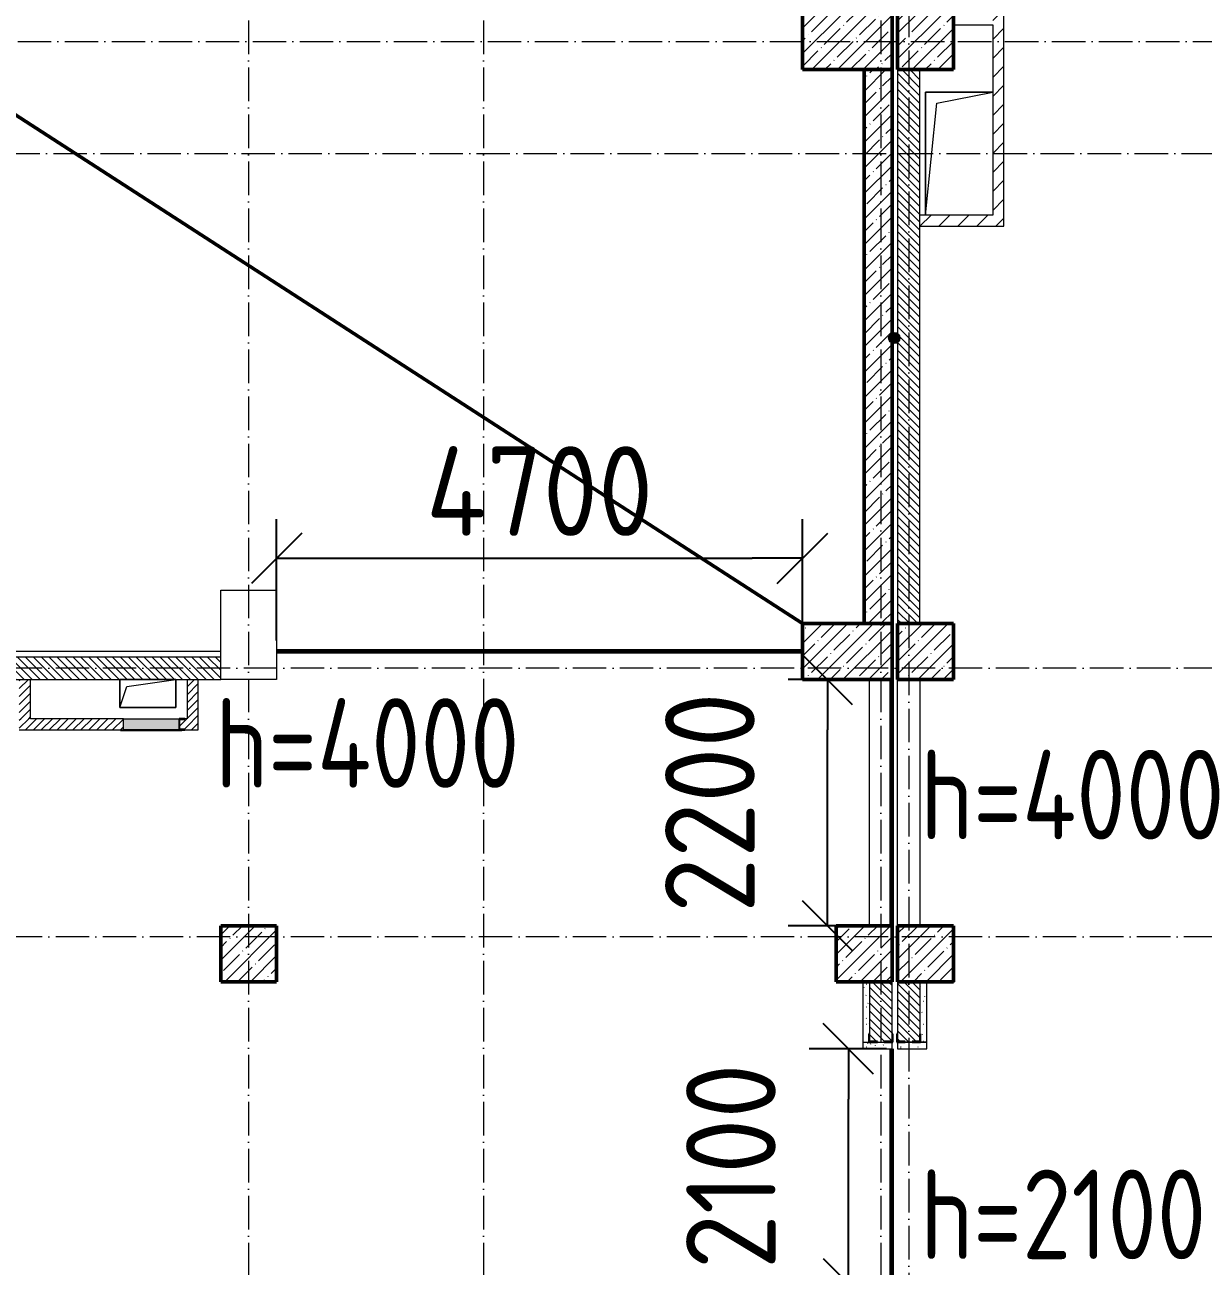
# Model space of a CAD drawing. Header units: millimetres. Extents: x 2294 to 908349, y -83289 to 219220.
# Drawn here: x 232534 to 243065, y 70664 to 81756 of the extents above; entities that cross this region are included whole.
import ezdxf

# ---------------------------------------------------------------- set-up
doc = ezdxf.new("R2010")
doc.units = ezdxf.units.MM
doc.linetypes.add('50_200_ШТРИХ_1Т_ш5_п1_п1_', pattern=[700, 500, -100, 0, -100])
for name, color, linetype, lineweight in [('A-DETL-____-OTLN-1', 7, 'Continuous', 50), ('A-FLOR-____-OTLN', 7, 'Continuous', 9), ('A-GENM-____-MCUT', 7, 'Continuous', 25), ('A-GENM-____-OTLN', 7, 'Continuous', 9), ('A-GENM-____-OTLN-1', 7, 'Continuous', 25), ('A-GLAZ-____-OTLN', 7, 'Continuous', 9), ('A-WALL-____-MCUT', 7, 'Continuous', 13), ('A-WALL-____-MCUT-2', 7, 'Continuous', 50), ('A-WALL-____-PATT-1', 7, 'Continuous', 9), ('A-WALL-FNSH-MCUT-1', 7, 'Continuous', 9), ('G-____-____-TEXT', 7, 'Continuous', 9), ('I-WALL-____-OTLN', 7, 'Continuous', 9), ('S-COLS-____-MCUT', 7, 'Continuous', 50), ('S-COLS-____-OTLN', 7, 'Continuous', 9), ('S-GRID-____-OTLN-1', 7, '50_200_ШТРИХ_1Т_ш5_п1_п1_', 9)]:
    doc.layers.add(name, color=color, linetype=linetype, lineweight=lineweight)
doc.layers.add('A-GLAZ-____-OTLN-1', color=7, linetype='Continuous', lineweight=9, true_color=0xc0c0c0)
doc.layers.add('A-WALL-____-PATT-2', color=7, linetype='Continuous', lineweight=9, true_color=0x787878)
doc.styles.get("Standard").update_dxf_attribs({"font": 'arial.ttf'})
doc.styles.add('СПДС', font='isocpeur.ttf', dxfattribs={"width": 0.9})
doc.dimstyles.new('Размера А3', dxfattribs={"dimtxt": 800, "dimasz": 450, "dimexe": 350, "dimexo": 100, "dimgap": 200, "dimtad": 1, "dimdec": 0, "dimrnd": 10, "dimzin": 0, "dimdsep": 46, "dimtxsty": 'СПДС', "dimblk": 'ARROWHEAD_6', "dimcen": 1, "dimclrd": 5, "dimclre": 5, "dimclrt": 5, "dimazin": 0, "dimtfac": 1, "dimtdec": 0, "dimtmove": 2, "dimatfit": 3, "dimfxl": 1, "dimtolj": 1, "dimtzin": 0, "dimarcsym": 0})
pattern_1 = [(45, (165583.507, 6025.276), (-35.35534, 35.35534), [])]
pattern_2 = [(45, (165583.51, 6025.28), (-84.85281, 84.85281), [])]
pattern_3 = [(135, (165583.507, 6025.276), (-35.35534, -35.35534), [])]
pattern_4 = [(0, (165583.507, 6025.276), (203.2, 50.8), [3.353, -149.047, 3.353, -149.047, -812.8]), (0, (165583.507, 6025.276), (203.2, 50.8), [-304.8, 3.353, -301.447, 3.353, -149.047, -355.6]), (0, (165583.507, 6025.276), (203.2, 50.8), [-762, 3.353, -98.247, 3.353, -250.647]), (120, (165659.707, 6050.676), (-145.59409, 150.576362), [3.353, -149.047, 3.353, -149.047, -812.8]), (120, (165659.707, 6050.676), (-145.59409, 150.576362), [-304.8, 3.353, -301.447, 3.353, -149.047, -355.6]), (120, (165659.707, 6050.676), (-145.59409, 150.576362), [-762, 3.353, -98.247, 3.353, -250.647]), (240, (165685.107, 6152.276), (-57.60591, -201.376362), [3.353, -149.047, 3.353, -149.047, -812.8]), (240, (165685.107, 6152.276), (-57.60591, -201.376362), [-304.8, 3.353, -301.447, 3.353, -149.047, -355.6]), (240, (165685.107, 6152.276), (-57.60591, -201.376362), [-762, 3.353, -98.247, 3.353, -250.647])]

# ---------------------------------------------------------------- blocks, each defined once
blk = doc.blocks.new('3osi')
at = {"layer": 'S-GRID-____-OTLN-1', "color": 251, "ltscale": 0.6, "true_color": 0x636466}
for p, q in [((234533.5, 96918.1), (234533.5, 58916.9)), ((236633.5, 96918.1), (236633.5, 46006.3)), ((240183.5, 96918.1), (240183.5, 46296.5)), ((240433.5, 96649.9), (240433.5, 46006.3)), ((214825.5, 81606.3), (269657.9, 81606.3)), ((200021, 80606.3), (269657.9, 80606.3)), ((269657.9, 76006.3), (214825.5, 76006.3)), ((269657.9, 73606.3), (160914.7, 73606.3))]:
    blk.add_line(p, q, dxfattribs=at)
blk = doc.blocks.new('BSC_Колонна _Прямоугольная - 500х800-V83-АР1_План отверстий 3 этажа в осях 1-64_Ю-ЯЯ')
at = {"layer": 'S-COLS-____-OTLN'}
h = blk.add_hatch(dxfattribs=at)
h.set_pattern_fill('FP_91', color=256, style=0, pattern_type=2)
h.set_pattern_definition([(315, (-75581.04, 74300), (114.04925, 114.04925), []), (315, (-75581.04, 74185.95), (114.04925, 114.04925), [201.613, -40.323, 3.353, -36.97])])
h.paths.add_polyline_path([(-250, 400), (-250, -400), (250, -400), (250, 400)], flags=0)
at = {"layer": 'S-COLS-____-MCUT'}
for p, q in [((250, 400), (-250, 400)), ((-250, 400), (-250, -400)), ((250, -400), (250, 400)), ((-250, -400), (250, -400))]:
    blk.add_line(p, q, dxfattribs=at)
blk = doc.blocks.new('BSC_Колонна _Прямоугольная - 500х800-V84-АР1_План отверстий 3 этажа в осях 1-64_Ю-ЯЯ')
at = {"layer": 'S-COLS-____-OTLN'}
h = blk.add_hatch(dxfattribs=at)
h.set_pattern_fill('FP_92', color=256, style=0, pattern_type=2)
h.set_pattern_definition([(315, (-70131.04, 74300), (114.04925, 114.04925), []), (315, (-70131.04, 74185.95), (114.04925, 114.04925), [201.613, -40.323, 3.353, -36.97])])
h.paths.add_polyline_path([(-250, -400), (250, -400), (250, 400), (-250, 400), (-250, 81)], flags=0)
at = {"layer": 'S-COLS-____-MCUT'}
for p, q in [((250, 400), (-250, 400)), ((-250, 400), (-250, -400)), ((250, -400), (250, 400)), ((-250, -400), (250, -400))]:
    blk.add_line(p, q, dxfattribs=at)
blk = doc.blocks.new('BSC_Колонна _Прямоугольная - 500х800-V88-АР1_План отверстий 3 этажа в осях 1-64_Ю-ЯЯ')
at = {"layer": 'S-COLS-____-OTLN'}
for p, q in [((-250, 400), (250, 400)), ((-250, -400), (-250, 400)), ((250, 200), (250, -400)), ((250, -400), (-250, -400))]:
    blk.add_line(p, q, dxfattribs=at)
blk = doc.blocks.new('BSC_Колонна _Прямоугольная - 500х500-V93-АР1_План отверстий 3 этажа в осях 1-64_Ю-ЯЯ')
at = {"layer": 'S-COLS-____-OTLN'}
h = blk.add_hatch(dxfattribs=at)
h.set_pattern_fill('FP_98', color=256, style=0, pattern_type=2)
h.set_pattern_definition([(45, (-75000, -75581.04), (-114.04925, 114.04925), []), (45, (-74885.95, -75581.04), (-114.04925, 114.04925), [201.613, -40.323, 3.353, -36.97])])
h.paths.add_polyline_path([(-250, -250), (250, -250), (250, 250), (-250, 250)], flags=0)
at = {"layer": 'S-COLS-____-MCUT'}
for p, q in [((250, 250), (-250, 250)), ((-250, 250), (-250, -250)), ((250, -250), (250, 250)), ((-250, -250), (250, -250))]:
    blk.add_line(p, q, dxfattribs=at)
blk = doc.blocks.new('BSC_Колонна _Прямоугольная - 500х500-V94-АР1_План отверстий 3 этажа в осях 1-64_Ю-ЯЯ')
at = {"layer": 'S-COLS-____-OTLN'}
h = blk.add_hatch(dxfattribs=at)
h.set_pattern_fill('FP_99', color=256, style=0, pattern_type=2)
h.set_pattern_definition([(45, (-75000, -70131.04), (-114.04925, 114.04925), []), (45, (-74885.95, -70131.04), (-114.04925, 114.04925), [201.613, -40.323, 3.353, -36.97])])
h.paths.add_polyline_path([(-250, -250), (250, -250), (250, 250), (-250, 250), (-250, 8)], flags=0)
at = {"layer": 'S-COLS-____-MCUT'}
for p, q in [((250, 250), (-250, 250)), ((-250, 250), (-250, -250)), ((250, -250), (250, 250)), ((-250, -250), (250, -250))]:
    blk.add_line(p, q, dxfattribs=at)
blk = doc.blocks.new('BSC_Колонна _Прямоугольная - 500х500-V143-АР1_План отверстий 3 этажа в осях 1-64_Ю-ЯЯ')
at = {"layer": 'S-COLS-____-OTLN'}
h = blk.add_hatch(dxfattribs=at)
h.set_pattern_fill('FP_148', color=256, style=0, pattern_type=2)
h.set_pattern_definition([(45, (-75000, -67431.04), (-114.04925, 114.04925), []), (45, (-74885.95, -67431.04), (-114.04925, 114.04925), [201.613, -40.323, 3.353, -36.97])])
h.paths.add_polyline_path([(-250, -250), (250, -250), (250, 250), (-250, 250)], flags=0)
at = {"layer": 'S-COLS-____-MCUT'}
for p, q in [((250, 250), (-250, 250)), ((-250, 250), (-250, -250)), ((250, -250), (250, 250)), ((-250, -250), (250, -250))]:
    blk.add_line(p, q, dxfattribs=at)
blk = doc.blocks.new('BSC_Колонна _Прямоугольная - 500х500-V144-АР1_План отверстий 3 этажа в осях 1-64_Ю-ЯЯ')
at = {"layer": 'S-COLS-____-OTLN'}
h = blk.add_hatch(dxfattribs=at)
h.set_pattern_fill('FP_149', color=256, style=0, pattern_type=2)
h.set_pattern_definition([(45, (-74450, -67431.04), (-114.04925, 114.04925), []), (45, (-74335.95, -67431.04), (-114.04925, 114.04925), [201.613, -40.323, 3.353, -36.97])])
h.paths.add_polyline_path([(-250, -250), (250, -250), (250, 250), (-250, 250)], flags=0)
at = {"layer": 'S-COLS-____-MCUT'}
for p, q in [((250, 250), (-250, 250)), ((-250, 250), (-250, -250)), ((250, -250), (250, 250)), ((-250, -250), (250, -250))]:
    blk.add_line(p, q, dxfattribs=at)
blk = doc.blocks.new('BSC_Колонна _Прямоугольная - 500х500-V145-АР1_План отверстий 3 этажа в осях 1-64_Ю-ЯЯ')
at = {"layer": 'S-COLS-____-OTLN'}
h = blk.add_hatch(dxfattribs=at)
h.set_pattern_fill('FP_150', color=256, style=0, pattern_type=2)
h.set_pattern_definition([(45, (-68950, -67431.04), (-114.04925, 114.04925), []), (45, (-68835.95, -67431.04), (-114.04925, 114.04925), [201.613, -40.323, 3.353, -36.97])])
h.paths.add_polyline_path([(-250, -250), (250, -250), (250, 250), (-250, 250)], flags=0)
at = {"layer": 'S-COLS-____-MCUT'}
for p, q in [((250, 250), (-250, 250)), ((-250, 250), (-250, -250)), ((250, -250), (250, 250)), ((-250, -250), (250, -250))]:
    blk.add_line(p, q, dxfattribs=at)
blk = doc.blocks.new('Фахверк_СКБ_Уголок - 200_3550-28267367-АР1_План отверстий 3 этажа в осях 1-64_Ю-ЯЯ')
at = {"layer": 'A-GENM-____-MCUT'}
for p, q in [((200, 156), (125, 156)), ((125, 156), (125, 81)), ((131, 81), (131, 150)), ((131, 150), (200, 150)), ((200, 150), (200, 156)), ((125, 81), (131, 81)), ((131, 19), (125, 19)), ((125, 19), (125, -56)), ((131, -50), (131, 19)), ((125, -56), (200, -56)), ((200, -50), (131, -50)), ((200, -56), (200, -50))]:
    blk.add_line(p, q, dxfattribs=at)
blk = doc.blocks.new('АР_Перемычка - АР_Перемычка-28734073-АР1_План отверстий 3 этажа в осях 1-64_Ю-ЯЯ')
at = {"layer": 'A-GENM-____-OTLN'}
blk.add_line((0, -100), (9, -100), dxfattribs=at)
blk = doc.blocks.new('AR_Отверстие Ниша - Лючок-32403493-АР1_План отверстий 3 этажа в осях 1-64_Ю-ЯЯ')
at = {"layer": 'A-GLAZ-____-OTLN'}
blk.add_hatch(color=256, dxfattribs=at).paths.add_polyline_path([(-250, 50), (-250, -50), (250, -50), (250, 50)], flags=0)
for p, q in [((-250, 50), (250, 50)), ((250, 50), (250, -50)), ((250, -50), (-250, -50))]:
    blk.add_line(p, q, dxfattribs=at)
blk = doc.blocks.new('Л_Общий_Лючок - Лючок-29753606-АР1_План отверстий 3 этажа в осях 1-64_Ю-ЯЯ')
at = {"layer": 'A-GLAZ-____-OTLN-1'}
blk.add_hatch(color=256, dxfattribs=at).paths.add_polyline_path([(-24, -6), (524, -6), (524, 0), (-24, 0)], flags=0)
at = {"layer": 'A-GLAZ-____-OTLN'}
for p, q in [((-24, 0), (-24, -6)), ((524, 0), (524, -6)), ((-24, -6), (524, -6))]:
    blk.add_line(p, q, dxfattribs=at)
blk = doc.blocks.new('154_Фахверк_СКБ_Швеллер - Тип_100_3960_зеркало-29769493-АР1_План отверстий 3 этажа в осях 1-64_Ю-ЯЯ')
at = {"layer": 'A-GENM-____-MCUT'}
for p, q in [((175, 50), (125, 50)), ((125, 50), (125, -50)), ((128, 47), (175, 47)), ((128, -47), (128, 47)), ((175, 47), (175, 50)), ((125, -50), (175, -50)), ((175, -47), (128, -47)), ((175, -50), (175, -47))]:
    blk.add_line(p, q, dxfattribs=at)
blk = doc.blocks.new('AR_Отверстие прямоугольное _в плите_ - AR_Отверстие прямоугольное _в плите_-30459257-АР1_План отверстий 3 этажа в осях 1-64_Ю-ЯЯ')
at = {"layer": 'A-GENM-____-OTLN'}
for p, q in [((250, 125), (-250, 125)), ((-250, 125), (-250, -125)), ((-188, 63), (250, 125)), ((250, -125), (250, 125)), ((-250, -125), (-188, 63)), ((-250, -125), (250, -125))]:
    blk.add_line(p, q, dxfattribs=at)
blk = doc.blocks.new('AR_Отверстие прямоугольное _в плите_ - AR_Отверстие прямоугольное _в плите_-V200-АР1_План отверстий 3 этажа в осях 1-64_Ю-ЯЯ')
at = {"layer": 'A-GENM-____-OTLN'}
for p, q in [((300, 550), (-300, 550)), ((-300, 550), (-300, -550)), ((-300, -550), (-200, 450)), ((-200, 450), (300, 550))]:
    blk.add_line(p, q, dxfattribs=at)
blk = doc.blocks.new('АР_Перемычка - АР_Перемычка-35279778-АР1_План отверстий 3 этажа в осях 1-64_Ю-ЯЯ')
at = {"layer": 'A-GENM-____-OTLN'}
blk.add_line((0, -100), (9, -100), dxfattribs=at)
blk = doc.blocks.new('3floor')
at = {"layer": 'A-WALL-____-PATT-1'}
h = blk.add_hatch(dxfattribs=at)
h.set_pattern_fill('FP_7', color=256, style=0, pattern_type=2)
h.set_pattern_definition(pattern_2)
h.paths.add_polyline_path([(241284, 79956), (241284, 81856), (241184, 81856), (241184, 79956)], flags=0)
h = blk.add_hatch(dxfattribs=at)
h.set_pattern_fill('FP_12', color=256, style=0, pattern_type=2)
h.set_pattern_definition([(45, (165583.5, 6025.28), (-114.04925, 114.04925), []), (45, (165697.56, 6025.28), (-114.04925, 114.04925), [201.612, -40.322, 3.353, -36.97])])
h.paths.add_polyline_path([(240284, 76406), (240284, 81356), (240034, 81356), (240034, 76406)], flags=0)
h = blk.add_hatch(dxfattribs=at)
h.set_pattern_fill('FP_9', color=256, style=0, pattern_type=2)
h.set_pattern_definition(pattern_3)
h.paths.add_polyline_path([(240534, 76406), (240534, 81356), (240334, 81356), (240334, 76406)], flags=0)
h = blk.add_hatch(dxfattribs=at)
h.set_pattern_fill('FP_7', color=256, style=0, pattern_type=2)
h.set_pattern_definition(pattern_2)
h.paths.add_polyline_path([(241184, 79956), (241184, 80056), (240534, 80056), (240534, 79956)], flags=0)
h = blk.add_hatch(dxfattribs=at)
h.set_pattern_fill('FP_9', color=256, style=0, pattern_type=2)
h.set_pattern_definition(pattern_3)
h.paths.add_polyline_path([(234284, 75906), (234284, 76106), (228834, 76106), (228834, 75906), (232733, 75906)], flags=0)
h = blk.add_hatch(dxfattribs=at)
h.set_pattern_fill('FP_8', color=256, style=0, pattern_type=2)
h.set_pattern_definition(pattern_1)
h.paths.add_polyline_path([(232584, 75556), (232584, 75906), (232484, 75906), (232484, 75556)], flags=0)
h = blk.add_hatch(dxfattribs=at)
h.set_pattern_fill('FP_8', color=256, style=0, pattern_type=2)
h.set_pattern_definition(pattern_1)
h.paths.add_polyline_path([(234084, 75456), (234084, 75906), (233984, 75906), (233984, 75456)], flags=0)
h = blk.add_hatch(dxfattribs=at)
h.set_pattern_fill('FP_8', color=256, style=0, pattern_type=2)
h.set_pattern_definition(pattern_1)
h.paths.add_polyline_path([(233964, 75456), (233984, 75456), (233984, 75556), (233964, 75556), (233964, 75553), (233917, 75553), (233917, 75459), (233964, 75459), (233964, 75458)], flags=0)
h.paths.add_polyline_path([(233414, 75456), (233414, 75556), (232484, 75556), (232484, 75456), (232733, 75456)], flags=0)
h = blk.add_hatch(dxfattribs=at)
h.set_pattern_fill('FP_9', color=256, style=0, pattern_type=2)
h.set_pattern_definition(pattern_3)
h.paths.add_polyline_path([(240284, 69206), (240284, 70440), (240215, 70440), (240215, 70446), (240153, 70446), (240153, 70440), (240084, 70440), (240084, 69206)], flags=0)
h.paths.add_polyline_path([(240215, 72666), (240215, 72672), (240284, 72672), (240284, 73206), (240084, 73206), (240084, 72672), (240153, 72672), (240153, 72666)], flags=0)
h = blk.add_hatch(dxfattribs=at)
h.set_pattern_fill('FP_9', color=256, style=0, pattern_type=2)
h.set_pattern_definition(pattern_3)
h.paths.add_polyline_path([(240534, 69406), (240534, 70440), (240465, 70440), (240465, 70446), (240403, 70446), (240403, 70440), (240334, 70440), (240334, 69406)], flags=0)
h.paths.add_polyline_path([(240465, 72666), (240465, 72672), (240534, 72672), (240534, 73206), (240334, 73206), (240334, 72672), (240403, 72672), (240403, 72666)], flags=0)
at = {"layer": 'A-WALL-____-PATT-2'}
h = blk.add_hatch(dxfattribs=at)
h.set_pattern_fill('FP_156', color=256, style=0, pattern_type=2)
h.set_pattern_definition(pattern_4)
h.paths.add_polyline_path([(240084, 69206), (240084, 70371), (240078, 70371), (240078, 70446), (240024, 70446), (240024, 69206)], flags=0)
h.paths.add_polyline_path([(240078, 72666), (240078, 72741), (240084, 72741), (240084, 73206), (240024, 73206), (240024, 72666)], flags=0)
h = blk.add_hatch(dxfattribs=at)
h.set_pattern_fill('FP_156', color=256, style=0, pattern_type=2)
h.set_pattern_definition(pattern_4)
h.paths.add_polyline_path([(240594, 69406), (240594, 70446), (240540, 70446), (240540, 70371), (240534, 70371), (240534, 69406)], flags=0)
h.paths.add_polyline_path([(240594, 72666), (240594, 73206), (240534, 73206), (240534, 72741), (240540, 72741), (240540, 72666)], flags=0)
h = blk.add_hatch(dxfattribs=at)
h.set_pattern_fill('FP_156', color=256, style=0, pattern_type=2)
h.set_pattern_definition(pattern_4)
h.paths.add_polyline_path([(240084, 72606), (240284, 72606), (240284, 72666), (240024, 72666), (240024, 72606), (240078, 72606)], flags=0)
h = blk.add_hatch(dxfattribs=at)
h.set_pattern_fill('FP_156', color=256, style=0, pattern_type=2)
h.set_pattern_definition(pattern_4)
h.paths.add_polyline_path([(240540, 72606), (240594, 72606), (240594, 72666), (240334, 72666), (240334, 72606), (240534, 72606)], flags=0)
at = {"layer": 'G-____-____-TEXT'}
h = blk.add_hatch(color=256, dxfattribs=at)
edge = h.paths.add_edge_path(flags=0)
edge.add_arc((240304, 78958), 50, 0, 360)
at = {"layer": 'A-DETL-____-OTLN-1'}
blk.add_line((216584, 91206), (239484, 76406), dxfattribs=at)
at = {"layer": 'A-FLOR-____-OTLN'}
for p, q in [((240584, 81156), (241184, 81156)), ((240584, 80056), (240584, 81156)), ((234284, 76156), (228834, 76156)), ((239484, 76156), (234784, 76156)), ((233384, 75906), (233884, 75906)), ((233384, 75656), (233384, 75906)), ((233884, 75906), (233884, 75656)), ((233884, 75656), (233384, 75656))]:
    blk.add_line(p, q, dxfattribs=at)
at = {"layer": 'A-WALL-____-MCUT'}
for p, q in [((240334, 81356), (240334, 76406)), ((240534, 76406), (240534, 81356)), ((234284, 76106), (228834, 76106)), ((234284, 75906), (234284, 76106)), ((228834, 75906), (234284, 75906)), ((240084, 73206), (240084, 72741)), ((240284, 72741), (240284, 73206)), ((240334, 73206), (240334, 72741)), ((240534, 73206), (240534, 73206)), ((240534, 73206), (240534, 72741)), ((240153, 72666), (240215, 72666)), ((240403, 72666), (240465, 72666))]:
    blk.add_line(p, q, dxfattribs=at)
at = {"layer": 'A-WALL-____-MCUT-2'}
for p, q in [((240034, 81356), (240034, 76406)), ((240284, 76406), (240284, 81356))]:
    blk.add_line(p, q, dxfattribs=at)
at = {"layer": 'A-WALL-FNSH-MCUT-1'}
for p, q in [((240834, 81756), (241184, 81756)), ((241184, 81756), (241184, 80056)), ((241284, 79956), (241284, 81856)), ((241184, 80056), (240534, 80056)), ((240534, 79956), (241284, 79956)), ((232584, 75556), (232584, 75906)), ((233984, 75906), (233984, 75556)), ((234084, 75456), (234084, 75906)), ((233414, 75556), (232584, 75556)), ((233984, 75556), (233964, 75556)), ((232484, 75456), (233414, 75456)), ((233964, 75456), (234084, 75456)), ((240024, 73206), (240024, 72606)), ((240594, 72666), (240594, 73206)), ((240024, 72666), (240078, 72666)), ((240284, 72606), (240284, 72666)), ((240334, 72666), (240334, 72606)), ((240465, 72666), (240403, 72666)), ((240540, 72666), (240594, 72666)), ((240594, 72666), (240540, 72666)), ((240594, 72606), (240594, 72666)), ((240024, 72606), (240284, 72606)), ((240334, 72606), (240594, 72606))]:
    blk.add_line(p, q, dxfattribs=at)
at = {"layer": 'G-____-____-TEXT'}
blk.add_circle((240304, 78958), 50, dxfattribs=at)
at = {"layer": 'I-WALL-____-OTLN'}
for p, q in [((240084, 73706), (240084, 75906)), ((240284, 75906), (240284, 73706)), ((240334, 73706), (240334, 75906)), ((240534, 75906), (240534, 73706))]:
    blk.add_line(p, q, dxfattribs=at)
at = {"layer": 'A-GENM-____-OTLN'}
for name, p in [('AR_Отверстие прямоугольное _в плите_ - AR_Отверстие прямоугольное _в плите_-V200-АР1_План отверстий 3 этажа в осях 1-64_Ю-ЯЯ', (240884, 80606)), ('AR_Отверстие прямоугольное _в плите_ - AR_Отверстие прямоугольное _в плите_-30459257-АР1_План отверстий 3 этажа в осях 1-64_Ю-ЯЯ', (233634, 75781)), ('АР_Перемычка - АР_Перемычка-35279778-АР1_План отверстий 3 этажа в осях 1-64_Ю-ЯЯ', (240834, 73306))]:
    blk.add_blockref(name, p, dxfattribs=at)
at = {"layer": 'A-GENM-____-OTLN', "rotation": 89.9999999999999}
for p in [(240184, 73706), (240434, 73706)]:
    blk.add_blockref('АР_Перемычка - АР_Перемычка-28734073-АР1_План отверстий 3 этажа в осях 1-64_Ю-ЯЯ', p, dxfattribs=at)
at = {"layer": 'A-GENM-____-OTLN-1'}
blk.add_blockref('154_Фахверк_СКБ_Швеллер - Тип_100_3960_зеркало-29769493-АР1_План отверстий 3 этажа в осях 1-64_Ю-ЯЯ', (233789, 75506), dxfattribs=at)
for p, rotation in [((240234, 72541), 89.99999999999986), ((240484, 72541), 90)]:
    blk.add_blockref('Фахверк_СКБ_Уголок - 200_3550-28267367-АР1_План отверстий 3 этажа в осях 1-64_Ю-ЯЯ', p, dxfattribs=dict(at, rotation=rotation))
at = {"layer": 'A-GLAZ-____-OTLN', "rotation": 180}
blk.add_blockref('AR_Отверстие Ниша - Лючок-32403493-АР1_План отверстий 3 этажа в осях 1-64_Ю-ЯЯ', (233664, 75506), dxfattribs=at)
at = {"layer": 'A-GLAZ-____-OTLN'}
blk.add_blockref('Л_Общий_Лючок - Лючок-29753606-АР1_План отверстий 3 этажа в осях 1-64_Ю-ЯЯ', (233414, 75456), dxfattribs=at)
at = {"layer": 'S-COLS-____-OTLN'}
for name, p, rotation in [('BSC_Колонна _Прямоугольная - 500х800-V83-АР1_План отверстий 3 этажа в осях 1-64_Ю-ЯЯ', (239884, 81606), 89.9999999999999), ('BSC_Колонна _Прямоугольная - 500х800-V88-АР1_План отверстий 3 этажа в осях 1-64_Ю-ЯЯ', (234534, 76306), 180), ('BSC_Колонна _Прямоугольная - 500х800-V84-АР1_План отверстий 3 этажа в осях 1-64_Ю-ЯЯ', (239884, 76156), 89.9999999999999)]:
    blk.add_blockref(name, p, dxfattribs=dict(at, rotation=rotation))
for name, p in [('BSC_Колонна _Прямоугольная - 500х500-V93-АР1_План отверстий 3 этажа в осях 1-64_Ю-ЯЯ', (240584, 81606)), ('BSC_Колонна _Прямоугольная - 500х500-V94-АР1_План отверстий 3 этажа в осях 1-64_Ю-ЯЯ', (240584, 76156)), ('BSC_Колонна _Прямоугольная - 500х500-V145-АР1_План отверстий 3 этажа в осях 1-64_Ю-ЯЯ', (234534, 73456)), ('BSC_Колонна _Прямоугольная - 500х500-V144-АР1_План отверстий 3 этажа в осях 1-64_Ю-ЯЯ', (240034, 73456)), ('BSC_Колонна _Прямоугольная - 500х500-V143-АР1_План отверстий 3 этажа в осях 1-64_Ю-ЯЯ', (240584, 73456))]:
    blk.add_blockref(name, p, dxfattribs=at)
blk = doc.blocks.new('ARROWHEAD_6')
at = {"color": 0, "linetype": 'Continuous'}
for p, q in [((-0.5, -0.5), (0.5, 0.5)), ((0, 0), (-1, 0))]:
    blk.add_line(p, q, dxfattribs=at)
blk = doc.blocks.new('*D2453')
at = {"color": 5, "lineweight": -2, "transparency": 16777216}
for p, q in [((234784, 76256), (234784, 77340)), ((239484, 76256), (239484, 77340)), ((235234, 76990), (239034, 76990))]:
    blk.add_line(p, q, dxfattribs=at)
at = {"layer": 'Defpoints', "color": 0, "transparency": 16777216}
for p in [(239484, 76990), (234784, 76156), (239484, 76156)]:
    blk.add_point(p, dxfattribs=at)
at = {"color": 5, "lineweight": -2, "transparency": 16777216, "xscale": 450, "yscale": 450, "zscale": 450, "rotation": 180}
blk.add_blockref('ARROWHEAD_6', (234784, 76990), dxfattribs=at)
at = {"color": 5, "lineweight": -2, "transparency": 16777216, "xscale": 450, "yscale": 450, "zscale": 450}
blk.add_blockref('ARROWHEAD_6', (239484, 76990), dxfattribs=at)
at = {"color": 5, "transparency": 16777216, "insert": (237134, 77590), "char_height": 800, "attachment_point": 5, "style": 'СПДС'}
blk.add_mtext('\\A1;4700', dxfattribs=at)
blk = doc.blocks.new('*D2457')
at = {"color": 5, "lineweight": -2, "transparency": 16777216}
for p, q in [((240234, 72606), (239544, 72606)), ((239894, 70956), (239894, 72156)), ((240184, 70506), (239544, 70506))]:
    blk.add_line(p, q, dxfattribs=at)
at = {"layer": 'Defpoints', "color": 0, "transparency": 16777216}
for p in [(239894, 72606), (240334, 72606), (240284, 70506)]:
    blk.add_point(p, dxfattribs=at)
at = {"color": 5, "lineweight": -2, "transparency": 16777216, "xscale": 450, "yscale": 450, "zscale": 450}
for p, rotation in [((239894, 72606), 90), ((239894, 70506), 270)]:
    blk.add_blockref('ARROWHEAD_6', p, dxfattribs=dict(at, rotation=rotation))
at = {"color": 5, "transparency": 16777216, "insert": (238844, 71556), "char_height": 800, "attachment_point": 5, "rotation": 90, "style": 'СПДС'}
blk.add_mtext('\\A1;2100', dxfattribs=at)
blk = doc.blocks.new('*D2458')
at = {"color": 5, "lineweight": -2, "transparency": 16777216}
for p, q in [((240184, 75906), (239356, 75906)), ((239706, 74156), (239706, 75456)), ((240184, 73706), (239356, 73706))]:
    blk.add_line(p, q, dxfattribs=at)
at = {"layer": 'Defpoints', "color": 0, "transparency": 16777216}
for p in [(239706, 75906), (240284, 75906), (240284, 73706)]:
    blk.add_point(p, dxfattribs=at)
at = {"color": 5, "lineweight": -2, "transparency": 16777216, "xscale": 450, "yscale": 450, "zscale": 450}
for p, rotation in [((239706, 75906), 90), ((239706, 73706), 270)]:
    blk.add_blockref('ARROWHEAD_6', p, dxfattribs=dict(at, rotation=rotation))
at = {"color": 5, "transparency": 16777216, "insert": (238656, 74806), "char_height": 800, "attachment_point": 5, "rotation": 90, "style": 'СПДС'}
blk.add_mtext('\\A1;2200', dxfattribs=at)

msp = doc.modelspace()

# ---------------------------------------------------------------- linework, layer by layer
at = {"color": 1, "lineweight": 60}
for points in [[(239483.5, 76156.3), (234783.5, 76156.3)], [(240283.5, 73706.3), (240283.5, 75906.3)], [(240283.5, 70506.3), (240283.5, 72606.3)]]:
    msp.add_lwpolyline(points, dxfattribs=at)

# ---------------------------------------------------------------- block references
for name in ['3osi', '3floor']:
    msp.add_blockref(name, (0, 0))

# ---------------------------------------------------------------- texts
at = {"color": 5, "char_height": 800, "attachment_point": 1}
for s, insert in [('{\\fГОСТ тип А|b0|i0|c0|p34;h=4000}', (234231.9, 75738.5)), ('{\\fГОСТ тип А|b0|i0|c0|p34;h=4000}', (240533.5, 75277.3)), ('{\\fГОСТ тип А|b0|i0|c0|p34;h=\\fГОСТ тип А|b0|i0|c204|p34;21\\fГОСТ тип А|b0|i0|c0|p34;00}', (240533.5, 71526.3))]:
    msp.add_mtext_dynamic_manual_height_columns(s, width=4795.892, gutter_width=1772.3, heights=[982.9], dxfattribs=dict(at, insert=insert))

# ---------------------------------------------------------------- dimensions: what is measured, and where the dimension line sits
at = {"color": 5}
dim = msp.add_linear_dim(base=(239483.5, 76990), p1=(234783.5, 76156.3), p2=(239483.5, 76156.3), dimstyle='Размера А3', dxfattribs=at)
dim.commit()
dim.dimension.update_dxf_attribs({"geometry": '*D2453', "text_midpoint": (237133.5, 77590)})
for base, p1, p2, picture, middle in [((239706.2, 75906.3), (240283.5, 73706.3), (240283.5, 75906.3), '*D2458', (238656.2, 74806.3)), ((239894.4, 72606.3), (240283.5, 70506.3), (240333.5, 72606.3), '*D2457', (238844.4, 71556.3))]:
    dim = msp.add_linear_dim(base=base, p1=p1, p2=p2, angle=90, dimstyle='Размера А3', dxfattribs=at)
    dim.commit()
    dim.dimension.update_dxf_attribs({"geometry": picture, "text_midpoint": middle})

doc.saveas('drawing.dxf')
